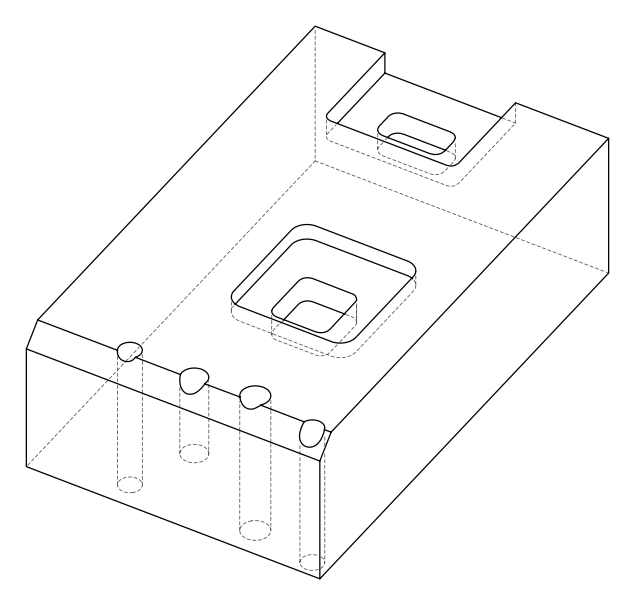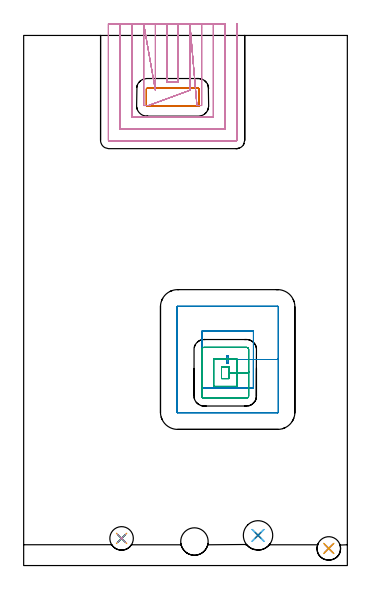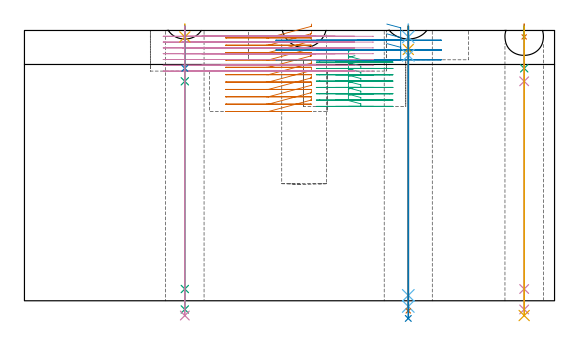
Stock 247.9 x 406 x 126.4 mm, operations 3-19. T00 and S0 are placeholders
(PLAN: 19 operations, 15 tool changes, 53 min)
(1 INDEXABLE_INSERT_DRILL_BLIND_HOLE_FROM_SOLID | STEP1POCKET | NXT0302_013 | 0.3 min | 24816 mm3)
(2 AREA_MILL | FG_CHAMFER_SURFACE | UGT0205_001 | 11.91 min | 30918 mm3)
(3 MILL_RECTANGULAR_POCKET | POCKET_RECTANGULAR_STRAIGHT | UGT0201_133 | Follow Part, ap 3.75, ae 75% | 3.5 min | 58189 mm3)
(4 MILL_RECTANGULAR_POCKET_1 | POCKET_RECTANGULAR_STRAIGHT_1 | UGT0201_109 | Follow Part, ap 6.35, ae 75% | 3.8 min | 148861 mm3)
(5 MILL_RECTANGULAR_POCKET_2 | POCKET_RECTANGULAR_STRAIGHT_2 | NXT0201_011 | Follow Part, ap 3, ae 75% | 5.07 min | 51960 mm3)
(6 MILL_SLOT | SLOT_PARTIAL_RECTANGULAR | NXT0201_011 | Follow Part, ap 3, ae 75% | 24.08 min | 152370 mm3)
(7 SPOT_DRILL | STEP1HOLE | NXT0321_9005460120000 | 0.05 min | 192 mm3)
(8 SPOT_DRILL_1 | STEP1HOLE_1 | NXT0321_9005460120000 | 0.05 min | 181 mm3)
(9 SPOT_DRILL_2 | STEP1HOLE_2 | NXT0321_9005460120000 | 0.05 min | 71 mm3)
(10 DRILL_BLIND_HOLE_INTO_CENTER | STEP1HOLE | NXT0301_089 | 0.08 min | 1596 mm3)
(11 GUN_DRILL_THROUGH_HOLE | STEP1HOLE | UGT0307_008 | 0.62 min | 10417 mm3)
(12 DRILL_TO_ENLARGE_THROUGH_HOLE | STEP1HOLE | UGT0301_046 | 0.54 min | 19832 mm3)
(13 DRILL_BLIND_HOLE_INTO_CENTER_1 | STEP1HOLE_1 | NXT0301_030 | 0.05 min | 157 mm3)
(14 GUN_DRILL_THROUGH_HOLE_1 | STEP1HOLE_1 | UGT0307_001 | 0.57 min | 2283 mm3)
(15 SPADE_DRILL_TO_ENLARGE_THROUGH_HOLE | STEP1HOLE_1 | UGT0306_005 | 0.53 min | 18212 mm3)
(16 DRILL_TO_ENLARGE_THROUGH_HOLE_1 | STEP1HOLE_1 | UGT0301_054 | 0.55 min | 29291 mm3)
(17 DRILL_BLIND_HOLE_INTO_CENTER_2 | STEP1HOLE_2 | NXT0301_089 | 0.08 min | 1388 mm3)
(18 GUN_DRILL_THROUGH_HOLE_2 | STEP1HOLE_2 | UGT0307_008 | 0.62 min | 10403 mm3)
(19 DRILL_TO_ENLARGE_THROUGH_HOLE_2 | STEP1HOLE_2 | UGT0301_046 | 0.54 min | 19359 mm3)
(TOOL NXT0302_013 | Index. Insert Drill 21mm [880-D2100L25-05] | D21 PA176 FL105 Z2)
(TOOL UGT0205_001 | Chamfer Mill 20 x 3 x 45 deg. | D20 FL50 Z2)
(TOOL UGT0201_133 | Carbide End Mill 15.0 | D15 FL30 Z4)
(TOOL UGT0201_109 | End Mill 25.4 mm | D25.4 FL25 Z2)
(TOOL NXT0201_011 | ENDMILL 12mm [2P460-1200-NA 1630] | D12 FL38 Z6)
(TOOL NXT0321_9005460120000 | NC Spot Drill, 142deg, 12mm, Carbide, Uncoated | D12 PA142 FL30 Z2)
(TOOL NXT0301_089 | Carbide Drill 11.8mm [860.1-1180-035A1-MM 2214] | D11.8 PA140 FL55 Z2)
(TOOL UGT0307_008 | Gun Drill 11 mm | D11 PA130 FL24 Z1)
(TOOL UGT0301_046 | Twist Drill 18 mm | D18 PA118 FL130 Z2)
(TOOL NXT0301_030 | Carbide Drill 5.9mm [860.1-0590-018A1-MM 2214] | D5.9 PA140 FL28 Z2)
(TOOL UGT0307_001 | Gun Drill 5 mm | D5 PA130 FL24 Z1)
(TOOL UGT0306_005 | Spade Drill 14.5mm | D14.5 PA132 FL10 Z2)
(TOOL UGT0301_054 | Twist Drill 22.5 mm | D22.5 PA118 FL155 Z2)
(OP 3 MILL_RECTANGULAR_POCKET)
G17 G21 G94 G90
T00 M6
G54
G17 G0 G90 X134.2 Y361.335 S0 M3
G43 Z136.4 H0
Z129.4
G94 G1 Y365. Z128.418 F250.
Y365.071 Z128.399
X134.152 Y365.226 Z128.356
X134.057 Y365.357 Z128.312
X133.926 Y365.452 Z128.269
X133.771 Y365.5 Z128.225
X133.7 Z128.206
X114.1 Z122.954
X94.5 F500.
G3 X94. Y365. R0.5
G1 Y352.2
G3 X94.5 Y351.7 R0.5
G1 X133.7
G3 X134.2 Y352.2 R0.5
G1 Y365.
G3 X133.7 Y365.5 R0.5
G1 X114.1
X113.1
G0 X134.2 Y361.335 Z125.954
G1 Y365. Z124.972 F250.
Y365.071 Z124.953
X134.152 Y365.226 Z124.91
X134.057 Y365.357 Z124.867
X133.926 Y365.452 Z124.823
X133.771 Y365.5 Z124.78
X133.7 Z124.761
X114.1 Z119.509
X94.5 F500.
G3 X94. Y365. R0.5
G1 Y352.2
G3 X94.5 Y351.7 R0.5
G1 X133.7
G3 X134.2 Y352.2 R0.5
G1 Y365.
G3 X133.7 Y365.5 R0.5
G1 X114.1
X113.1
G0 X134.2 Y361.335 Z122.509
G1 Y365. Z121.527 F250.
Y365.071 Z121.508
X134.152 Y365.226 Z121.465
X134.057 Y365.357 Z121.421
X133.926 Y365.452 Z121.378
X133.771 Y365.5 Z121.334
X133.7 Z121.315
X114.1 Z116.064
X94.5 F500.
G3 X94. Y365. R0.5
G1 Y352.2
G3 X94.5 Y351.7 R0.5
G1 X133.7
G3 X134.2 Y352.2 R0.5
G1 Y365.
G3 X133.7 Y365.5 R0.5
G1 X114.1
X113.1
G0 X134.2 Y361.335 Z119.064
G1 Y365. Z118.082 F250.
Y365.071 Z118.063
X134.152 Y365.226 Z118.019
X134.057 Y365.357 Z117.976
X133.926 Y365.452 Z117.932
X133.771 Y365.5 Z117.889
X133.7 Z117.87
X114.1 Z112.618
X94.5 F500.
G3 X94. Y365. R0.5
G1 Y352.2
G3 X94.5 Y351.7 R0.5
G1 X133.7
G3 X134.2 Y352.2 R0.5
G1 Y365.
G3 X133.7 Y365.5 R0.5
G1 X114.1
X113.1
G0 X134.2 Y361.335 Z115.618
G1 Y365. Z114.636 F250.
Y365.071 Z114.617
X134.152 Y365.226 Z114.574
X134.057 Y365.357 Z114.53
X133.926 Y365.452 Z114.487
X133.771 Y365.5 Z114.443
X133.7 Z114.424
X114.1 Z109.173
X94.5 F500.
G3 X94. Y365. R0.5
G1 Y352.2
G3 X94.5 Y351.7 R0.5
G1 X133.7
G3 X134.2 Y352.2 R0.5
G1 Y365.
G3 X133.7 Y365.5 R0.5
G1 X114.1
X113.1
G0 X134.2 Y361.335 Z112.173
G1 Y365. Z111.191 F250.
Y365.071 Z111.172
X134.152 Y365.226 Z111.128
X134.057 Y365.357 Z111.085
X133.926 Y365.452 Z111.041
X133.771 Y365.5 Z110.998
X133.7 Z110.979
X114.1 Z105.727
X94.5 F500.
G3 X94. Y365. R0.5
G1 Y352.2
G3 X94.5 Y351.7 R0.5
G1 X133.7
G3 X134.2 Y352.2 R0.5
G1 Y365.
G3 X133.7 Y365.5 R0.5
G1 X114.1
X113.1
G0 X134.2 Y361.335 Z108.727
G1 Y365. Z107.745 F250.
Y365.071 Z107.726
X134.152 Y365.226 Z107.683
X134.057 Y365.357 Z107.639
X133.926 Y365.452 Z107.596
X133.771 Y365.5 Z107.553
X133.7 Z107.534
X114.1 Z102.282
X94.5 F500.
G3 X94. Y365. R0.5
G1 Y352.2
G3 X94.5 Y351.7 R0.5
G1 X133.7
G3 X134.2 Y352.2 R0.5
G1 Y365.
G3 X133.7 Y365.5 R0.5
G1 X114.1
X113.1
G0 X134.2 Y361.335 Z105.282
G1 Y365. Z104.3 F250.
Y365.071 Z104.281
X134.152 Y365.226 Z104.237
X134.057 Y365.357 Z104.194
X133.926 Y365.452 Z104.151
X133.771 Y365.5 Z104.107
X133.7 Z104.088
X114.1 Z98.836
X94.5 F500.
G3 X94. Y365. R0.5
G1 Y352.2
G3 X94.5 Y351.7 R0.5
G1 X133.7
G3 X134.2 Y352.2 R0.5
G1 Y365.
G3 X133.7 Y365.5 R0.5
G1 X114.1
X113.1
G0 X134.2 Y361.335 Z101.836
G1 Y365. Z100.854 F250.
Y365.071 Z100.835
X134.152 Y365.226 Z100.792
X134.057 Y365.357 Z100.749
X133.926 Y365.452 Z100.705
X133.771 Y365.5 Z100.662
X133.7 Z100.643
X114.1 Z95.391
X94.5 F500.
G3 X94. Y365. R0.5
G1 Y352.2
G3 X94.5 Y351.7 R0.5
G1 X133.7
G3 X134.2 Y352.2 R0.5
G1 Y365.
G3 X133.7 Y365.5 R0.5
G1 X114.1
X113.1
G0 X134.2 Y361.335 Z98.391
G1 Y365. Z97.409 F250.
Y365.071 Z97.39
X134.152 Y365.226 Z97.347
X134.057 Y365.357 Z97.303
X133.926 Y365.452 Z97.26
X133.771 Y365.5 Z97.216
X133.7 Z97.197
X114.1 Z91.945
X94.5 F500.
G3 X94. Y365. R0.5
G1 Y352.2
G3 X94.5 Y351.7 R0.5
G1 X133.7
G3 X134.2 Y352.2 R0.5
G1 Y365.
G3 X133.7 Y365.5 R0.5
G1 X114.1
X113.1
G0 X134.2 Y361.335 Z94.945
G1 Y365. Z93.963 F250.
Y365.071 Z93.944
X134.152 Y365.226 Z93.901
X134.057 Y365.357 Z93.858
X133.926 Y365.452 Z93.814
X133.771 Y365.5 Z93.771
X133.7 Z93.752
X114.1 Z88.5
X94.5 F500.
G3 X94. Y365. R0.5
G1 Y352.2
G3 X94.5 Y351.7 R0.5
G1 X133.7
G3 X134.2 Y352.2 R0.5
G1 Y365.
G3 X133.7 Y365.5 R0.5
G1 X114.1
X113.1
G0 Z136.4
M5
M2
(OP 4 MILL_RECTANGULAR_POCKET_1)
G17 G21 G94 G90
T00 M6
G54
G17 G0 G90 X169.461 Y136.05 S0 M3
G43 Z136.4 H0
Z129.4
G94 G1 X175.95 Z127.661 F250.
Y157.8 Z121.833
X156.9
Y160.5 F500.
X155.6
Y155.1
X156.9
Y157.8
X175.95
Y179.55
X136.55
Y136.05
X175.95
Y157.8
X195.
Y198.2
G3 X194.6 Y198.6 R0.4
G1 X117.9
G3 X117.5 Y198.2 R0.4
G1 Y117.4
G3 X117.9 Y117. R0.4
G1 X194.6
G3 X195. Y117.4 R0.4
G1 Y157.8
Y158.8
G0 X169.461 Y136.05 Z124.833
G1 X175.95 Z123.095 F250.
Y157.8 Z117.267
X156.9
Y160.5 F500.
X155.6
Y155.1
X156.9
Y157.8
X175.95
Y179.55
X136.55
Y136.05
X175.95
Y157.8
X195.
Y198.2
G3 X194.6 Y198.6 R0.4
G1 X117.9
G3 X117.5 Y198.2 R0.4
G1 Y117.4
G3 X117.9 Y117. R0.4
G1 X194.6
G3 X195. Y117.4 R0.4
G1 Y157.8
Y158.8
G0 X169.461 Y136.05 Z120.267
G1 X175.95 Z118.528 F250.
Y157.8 Z112.7
X156.9
Y160.5 F500.
X155.6
Y155.1
X156.9
Y157.8
X175.95
Y179.55
X136.55
Y136.05
X175.95
Y157.8
X195.
Y198.2
G3 X194.6 Y198.6 R0.4
G1 X117.9
G3 X117.5 Y198.2 R0.4
G1 Y117.4
G3 X117.9 Y117. R0.4
G1 X194.6
G3 X195. Y117.4 R0.4
G1 Y157.8
Y158.8
G0 Z136.4
M5
M2
(OP 5 MILL_RECTANGULAR_POCKET_2)
G17 G21 G94 G90
T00 M6
G54
G17 G0 G90 X154.587 Y152.1 S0 M3
G43 Z136.4 H1
Z117.567
G94 G1 X151.5 Z116.739 F250.
Y143.2 Z114.355
X157.3 Z112.801
Y147.65 Z111.608
Y152.1 F500.
X151.5
Y143.2
X157.3
Y147.65
X163.3
Y158.1
X145.5
Y137.2
X163.3
Y147.65
X172.3
Y165.5
G3 X170.7 Y167.1 R1.6
G1 X138.1
G3 X136.5 Y165.5 R1.6
G1 Y129.8
G3 X138.1 Y128.2 R1.6
G1 X170.7
G3 X172.3 Y129.8 R1.6
G1 Y147.65
Y148.65
G0 X154.587 Y152.1 Z114.608
G1 X151.5 Z113.781 F250.
Y143.2 Z111.396
X157.3 Z109.842
Y147.65 Z108.65
Y152.1 F500.
X151.5
Y143.2
X157.3
Y147.65
X163.3
Y158.1
X145.5
Y137.2
X163.3
Y147.65
X172.3
Y165.5
G3 X170.7 Y167.1 R1.6
G1 X138.1
G3 X136.5 Y165.5 R1.6
G1 Y129.8
G3 X138.1 Y128.2 R1.6
G1 X170.7
G3 X172.3 Y129.8 R1.6
G1 Y147.65
Y148.65
G0 X154.587 Y152.1 Z111.65
G1 X151.5 Z110.823 F250.
Y143.2 Z108.438
X157.3 Z106.884
Y147.65 Z105.692
Y152.1 F500.
X151.5
Y143.2
X157.3
Y147.65
X163.3
Y158.1
X145.5
Y137.2
X163.3
Y147.65
X172.3
Y165.5
G3 X170.7 Y167.1 R1.6
G1 X138.1
G3 X136.5 Y165.5 R1.6
G1 Y129.8
G3 X138.1 Y128.2 R1.6
G1 X170.7
G3 X172.3 Y129.8 R1.6
G1 Y147.65
Y148.65
G0 X154.587 Y152.1 Z108.692
G1 X151.5 Z107.865 F250.
Y143.2 Z105.48
X157.3 Z103.926
Y147.65 Z102.733
Y152.1 F500.
X151.5
Y143.2
X157.3
Y147.65
X163.3
Y158.1
X145.5
Y137.2
X163.3
Y147.65
X172.3
Y165.5
G3 X170.7 Y167.1 R1.6
G1 X138.1
G3 X136.5 Y165.5 R1.6
G1 Y129.8
G3 X138.1 Y128.2 R1.6
G1 X170.7
G3 X172.3 Y129.8 R1.6
G1 Y147.65
Y148.65
G0 X154.587 Y152.1 Z105.733
G1 X151.5 Z104.906 F250.
Y143.2 Z102.521
X157.3 Z100.967
Y147.65 Z99.775
Y152.1 F500.
X151.5
Y143.2
X157.3
Y147.65
X163.3
Y158.1
X145.5
Y137.2
X163.3
Y147.65
X172.3
Y165.5
G3 X170.7 Y167.1 R1.6
G1 X138.1
G3 X136.5 Y165.5 R1.6
G1 Y129.8
G3 X138.1 Y128.2 R1.6
G1 X170.7
G3 X172.3 Y129.8 R1.6
G1 Y147.65
Y148.65
G0 X154.587 Y152.1 Z102.775
G1 X151.5 Z101.948 F250.
Y143.2 Z99.563
X157.3 Z98.009
Y147.65 Z96.817
Y152.1 F500.
X151.5
Y143.2
X157.3
Y147.65
X163.3
Y158.1
X145.5
Y137.2
X163.3
Y147.65
X172.3
Y165.5
G3 X170.7 Y167.1 R1.6
G1 X138.1
G3 X136.5 Y165.5 R1.6
G1 Y129.8
G3 X138.1 Y128.2 R1.6
G1 X170.7
G3 X172.3 Y129.8 R1.6
G1 Y147.65
Y148.65
G0 X154.587 Y152.1 Z99.817
G1 X151.5 Z98.99 F250.
Y143.2 Z96.605
X157.3 Z95.051
Y147.65 Z93.858
Y152.1 F500.
X151.5
Y143.2
X157.3
Y147.65
X163.3
Y158.1
X145.5
Y137.2
X163.3
Y147.65
X172.3
Y165.5
G3 X170.7 Y167.1 R1.6
G1 X138.1
G3 X136.5 Y165.5 R1.6
G1 Y129.8
G3 X138.1 Y128.2 R1.6
G1 X170.7
G3 X172.3 Y129.8 R1.6
G1 Y147.65
Y148.65
G0 X154.587 Y152.1 Z96.858
G1 X151.5 Z96.031 F250.
Y143.2 Z93.646
X157.3 Z92.092
Y147.65 Z90.9
Y152.1 F500.
X151.5
Y143.2
X157.3
Y147.65
X163.3
Y158.1
X145.5
Y137.2
X163.3
Y147.65
X172.3
Y165.5
G3 X170.7 Y167.1 R1.6
G1 X138.1
G3 X136.5 Y165.5 R1.6
G1 Y129.8
G3 X138.1 Y128.2 R1.6
G1 X170.7
G3 X172.3 Y129.8 R1.6
G1 Y147.65
Y148.65
G0 Z136.4
M5
M2
(OP 6 MILL_SLOT)
G17 G21 G94 G90
T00 M6
G54
G17 G0 G90 X109.9 Y415. S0 M3
G43 Z136.4 H1
Z123.686
G94 G1 Y412. F250.
Y370.3 F500.
X118.3
Y412.
Y415. F250.
X100.9
Y412.
Y367. F500.
Y364. F250.
X91.9 Y415. F500.
Y412. F250.
Y352.3 F500.
X92.484
X95.484 F250.
X127.3 Y364. F500.
Y367. F250.
Y412. F500.
Y415. F250.
X132.708 Y352.3 F500.
X135.708 F250.
X136.3 F500.
Y412.
Y415. F250.
X82.9
Y412.
Y343.3 F500.
X145.3
Y412.
Y415. F250.
X73.9
Y412.
Y334.3 F500.
X154.3
Y412.
Y415. F250.
X64.9
Y412.
Y325.7 F500.
G3 X65.3 Y325.3 R0.4
G1 X162.9
G3 X163.3 Y325.7 R0.4
G1 Y412.
Y415. F250.
G0 X109.9 Z120.971
G1 Y412.
Y370.3 F500.
X118.3
Y412.
Y415. F250.
X100.9
Y412.
Y367. F500.
Y364. F250.
X91.9 Y415. F500.
Y412. F250.
Y352.3 F500.
X92.484
X95.484 F250.
X127.3 Y364. F500.
Y367. F250.
Y412. F500.
Y415. F250.
X132.708 Y352.3 F500.
X135.708 F250.
X136.3 F500.
Y412.
Y415. F250.
X82.9
Y412.
Y343.3 F500.
X145.3
Y412.
Y415. F250.
X73.9
Y412.
Y334.3 F500.
X154.3
Y412.
Y415. F250.
X64.9
Y412.
Y325.7 F500.
G3 X65.3 Y325.3 R0.4
G1 X162.9
G3 X163.3 Y325.7 R0.4
G1 Y412.
Y415. F250.
G0 X109.9 Z118.257
G1 Y412.
Y370.3 F500.
X118.3
Y412.
Y415. F250.
X100.9
Y412.
Y367. F500.
Y364. F250.
X91.9 Y415. F500.
Y412. F250.
Y352.3 F500.
X92.484
X95.484 F250.
X127.3 Y364. F500.
Y367. F250.
Y412. F500.
Y415. F250.
X132.708 Y352.3 F500.
X135.708 F250.
X136.3 F500.
Y412.
Y415. F250.
X82.9
Y412.
Y343.3 F500.
X145.3
Y412.
Y415. F250.
X73.9
Y412.
Y334.3 F500.
X154.3
Y412.
Y415. F250.
X64.9
Y412.
Y325.7 F500.
G3 X65.3 Y325.3 R0.4
G1 X162.9
G3 X163.3 Y325.7 R0.4
G1 Y412.
Y415. F250.
G0 X109.9 Z115.543
G1 Y412.
Y370.3 F500.
X118.3
Y412.
Y415. F250.
X100.9
Y412.
Y367. F500.
Y364. F250.
X91.9 Y415. F500.
Y412. F250.
Y352.3 F500.
X92.484
X95.484 F250.
X127.3 Y364. F500.
Y367. F250.
Y412. F500.
Y415. F250.
X132.708 Y352.3 F500.
X135.708 F250.
X136.3 F500.
Y412.
Y415. F250.
X82.9
Y412.
Y343.3 F500.
X145.3
Y412.
Y415. F250.
X73.9
Y412.
Y334.3 F500.
X154.3
Y412.
Y415. F250.
X64.9
Y412.
Y325.7 F500.
G3 X65.3 Y325.3 R0.4
G1 X162.9
G3 X163.3 Y325.7 R0.4
G1 Y412.
Y415. F250.
G0 X109.9 Z112.829
G1 Y412.
Y370.3 F500.
X118.3
Y412.
Y415. F250.
X100.9
Y412.
Y367. F500.
Y364. F250.
X91.9 Y415. F500.
Y412. F250.
Y352.3 F500.
X92.484
X95.484 F250.
X127.3 Y364. F500.
Y367. F250.
Y412. F500.
Y415. F250.
X132.708 Y352.3 F500.
X135.708 F250.
X136.3 F500.
Y412.
Y415. F250.
X82.9
Y412.
Y343.3 F500.
X145.3
Y412.
Y415. F250.
X73.9
Y412.
Y334.3 F500.
X154.3
Y412.
Y415. F250.
X64.9
Y412.
Y325.7 F500.
G3 X65.3 Y325.3 R0.4
G1 X162.9
G3 X163.3 Y325.7 R0.4
G1 Y412.
Y415. F250.
G0 X109.9 Z110.114
G1 Y412.
Y370.3 F500.
X118.3
Y412.
Y415. F250.
X100.9
Y412.
Y367. F500.
Y364. F250.
X91.9 Y415. F500.
Y412. F250.
Y352.3 F500.
X92.484
X95.484 F250.
X127.3 Y364. F500.
Y367. F250.
Y412. F500.
Y415. F250.
X132.708 Y352.3 F500.
X135.708 F250.
X136.3 F500.
Y412.
Y415. F250.
X82.9
Y412.
Y343.3 F500.
X145.3
Y412.
Y415. F250.
X73.9
Y412.
Y334.3 F500.
X154.3
Y412.
Y415. F250.
X64.9
Y412.
Y325.7 F500.
G3 X65.3 Y325.3 R0.4
G1 X162.9
G3 X163.3 Y325.7 R0.4
G1 Y412.
Y415. F250.
G0 X109.9 Z107.4
G1 Y412.
Y370.3 F500.
X118.3
Y412.
Y415. F250.
X100.9
Y412.
Y367. F500.
Y364. F250.
X91.9 Y415. F500.
Y412. F250.
Y352.3 F500.
X92.484
X95.484 F250.
X127.3 Y364. F500.
Y367. F250.
Y412. F500.
Y415. F250.
X132.708 Y352.3 F500.
X135.708 F250.
X136.3 F500.
Y412.
Y415. F250.
X82.9
Y412.
Y343.3 F500.
X145.3
Y412.
Y415. F250.
X73.9
Y412.
Y334.3 F500.
X154.3
Y412.
Y415. F250.
X64.9
Y412.
Y325.7 F500.
G3 X65.3 Y325.3 R0.4
G1 X162.9
G3 X163.3 Y325.7 R0.4
G1 Y412.
Y415. F250.
G0 Z136.4
M5
M2
(OP 7 SPOT_DRILL)
G17 G21 G94 G90
T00 M6
G54
G17 G0 G90 X75. Y20.8 S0 M3
G43 Z136.4 H0
G94 G81 G98 Z123.4 F250. R129.4
G80
M5
M2
(OP 8 SPOT_DRILL_1)
G17 G21 G94 G90
T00 M6
G54
G17 G0 G90 X179.5 Y23.1 S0 M3
G43 Z136.4 H0
G94 G81 G98 Z123.4 F250. R129.4
G80
M5
M2
(OP 9 SPOT_DRILL_2)
G17 G21 G94 G90
T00 M6
G54
G17 G0 G90 X233.7 Y13.1 S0 M3
G43 Z136.4 H0
G94 G81 G98 Z123.4 F250. R129.4
G80
M5
M2
(OP 10 DRILL_BLIND_HOLE_INTO_CENTER)
G17 G21 G94 G90
T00 M6
G54
G17 G0 G90 X75. Y20.8 S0 M3
G43 Z136.4 H1
G94 G81 G98 Z108.7 F250. R128.4
G80
M5
M2
(OP 11 GUN_DRILL_THROUGH_HOLE)
G17 G21 G94 G90
T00 M6
G54
G17 G0 G90 X75. Y20.8 M8
G43 Z136.4 H0
Z122.177
S716 M3
G94 G1 Z102.637 F125. M26
G4 X.084
Z5.5 F250.
G4 X.084
Z-4.065 F125.
G4 X.084
M5
M9
G0 Z122.177
Z136.4
M2
(OP 12 DRILL_TO_ENLARGE_THROUGH_HOLE)
G17 G21 G94 G90
T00 M6
G54
G17 G0 G90 X75. Y20.8 S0 M3
G43 Z136.4 H0
G94 G73 G98 Z-6.908 F250. Q16.663 R128.4
G80
M5
M2
(OP 13 DRILL_BLIND_HOLE_INTO_CENTER_1)
G17 G21 G94 G90
T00 M6
G54
G17 G0 G90 X179.5 Y23.1 S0 M3
G43 Z136.4 H1
G94 G81 G98 Z117.55 F250. R128.4
G80
M5
M2
(OP 14 GUN_DRILL_THROUGH_HOLE_1)
G17 G21 G94 G90
T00 M6
G54
G17 G0 G90 X179.5 Y23.1 M8
G43 Z136.4 H0
Z123.86
S716 M3
G94 G1 Z114.794 F125. M26
G4 X.084
Z2.5 F250.
G4 X.084
Z-2.666 F125.
G4 X.084
M5
M9
G0 Z123.86
Z136.4
M2
(OP 15 SPADE_DRILL_TO_ENLARGE_THROUGH_HOLE)
G17 G21 G94 G90
T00 M6
G54
G17 G0 G90 X179.5 Y23.1 S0 M3
G43 Z136.4 H0
G94 G73 G98 Z-4.728 F250. Q13.113 R128.4
G80
M5
M2
(OP 16 DRILL_TO_ENLARGE_THROUGH_HOLE_1)
G17 G21 G94 G90
T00 M6
G54
G17 G0 G90 X179.5 Y23.1 S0 M3
G43 Z136.4 H0
G94 G73 G98 Z-8.26 F250. Q22.443 R128.4
G80
M5
M2
(OP 17 DRILL_BLIND_HOLE_INTO_CENTER_2)
G17 G21 G94 G90
T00 M6
G54
G17 G0 G90 X233.7 Y13.1 S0 M3
G43 Z136.4 H1
G94 G81 G98 Z108.7 F250. R128.4
G80
M5
M2
(OP 18 GUN_DRILL_THROUGH_HOLE_2)
G17 G21 G94 G90
T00 M6
G54
G17 G0 G90 X233.7 Y13.1 M8
G43 Z136.4 H0
Z122.241
S716 M3
G94 G1 Z102.637 F125. M26
G4 X.084
Z5.5 F250.
G4 X.084
Z-4.065 F125.
G4 X.084
M5
M9
G0 Z122.241
Z136.4
M2
(OP 19 DRILL_TO_ENLARGE_THROUGH_HOLE_2)
G17 G21 G94 G90
T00 M6
G54
G17 G0 G90 X233.7 Y13.1 S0 M3
G43 Z136.4 H0
G94 G73 G98 Z-6.908 F250. Q16.663 R128.4
G80
M5
M2
